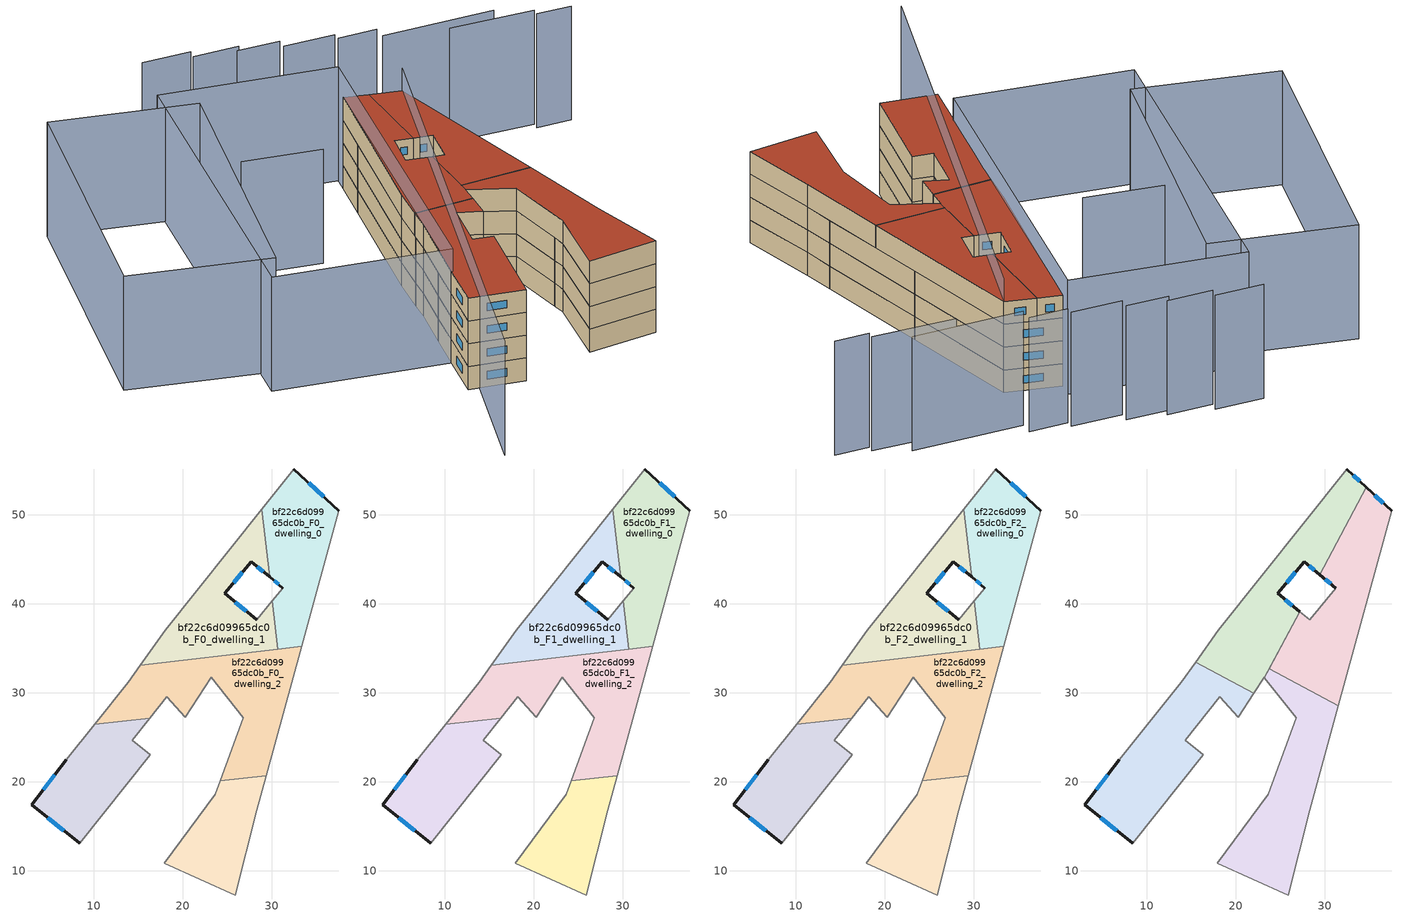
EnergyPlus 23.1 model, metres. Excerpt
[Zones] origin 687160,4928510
bf22c6d09965dc0b_F0_dwelling_0
 floor ground (EU_floor_Construction): 37.55,50.43 33.37,35.21 30.71,34.9 30.08,40.32 31.27,41.77 29.77,43.01 28.89,50.62 32.49,55.14 z0
 wall outside (EU_wall_Construction): 29.77,43.01 31.27,41.77 / 37.55,50.43 32.49,55.14 z0:3
 wall adiabatic (EU_wall_Construction): 33.37,35.21 37.55,50.43 / 31.27,41.77 30.08,40.32 / 32.49,55.14 28.89,50.62 z0:3
 wall to bf22c6d09965dc0b_F0_dwelling_1 (EU_wall_Construction): 30.08,40.32 30.71,34.9 / 28.89,50.62 29.77,43.01 z0:3
 wall to bf22c6d09965dc0b_F0_dwelling_2 (EU_wall_Construction): 30.71,34.9 33.37,35.21 z0:3
 window (EU_Window_Construction): 30.27,42.59 30.77,42.18 / 35.86,52 34.18,53.57 z1:2
bf22c6d09965dc0b_F0_dwelling_1
 floor ground (EU_floor_Construction): 28.89,50.62 29.77,43.01 27.69,44.73 24.74,41.16 28.33,38.19 30.08,40.32 30.71,34.9 15.27,33.11 18.04,37.02 z0
 wall outside (EU_wall_Construction): 28.33,38.19 24.74,41.16 27.69,44.73 29.77,43.01 z0:3
 wall adiabatic (EU_wall_Construction): 30.08,40.32 28.33,38.19 / 28.89,50.62 18.04,37.02 15.27,33.11 z0:3
 wall to bf22c6d09965dc0b_F0_dwelling_2 (EU_wall_Construction): 15.27,33.11 30.71,34.9 z0:3
 window (EU_Window_Construction): 28.38,44.15 29.08,43.58 / 25.72,42.35 26.71,43.54 / 27.13,39.18 25.94,40.17 z1:2
bf22c6d09965dc0b_F0_dwelling_2
 floor ground (EU_floor_Construction): 33.37,35.21 29.39,20.71 24.24,20.11 26.79,27.18 23.2,31.76 20.3,27.25 18.23,29.58 16.32,27.17 10.12,26.45 13.88,31.16 15.27,33.11 z0
 wall adiabatic (EU_wall_Construction): 15.27,33.11 13.88,31.16 10.12,26.45 / 29.39,20.71 33.37,35.21 / 16.32,27.17 18.23,29.58 20.3,27.25 23.2,31.76 26.79,27.18 24.24,20.11 z0:3
 wall to bf22c6d09965dc0b_F0_dwelling_4 (EU_wall_Construction): 24.24,20.11 29.39,20.71 z0:3
 wall to bf22c6d09965dc0b_F0_dwelling_3 (EU_wall_Construction): 10.12,26.45 16.32,27.17 z0:3
bf22c6d09965dc0b_F0_dwelling_3
 floor ground (EU_floor_Construction): 16.32,27.17 14.33,24.66 16.35,23.06 8.47,13.1 3.04,17.4 6.94,22.47 10.12,26.45 z0
 wall outside (EU_wall_Construction): 6.94,22.47 3.04,17.4 8.47,13.1 z0:3
 wall adiabatic (EU_wall_Construction): 10.12,26.45 6.94,22.47 / 8.47,13.1 16.35,23.06 14.33,24.66 16.32,27.17 z0:3
 window (EU_Window_Construction): 4.85,15.96 6.66,14.53 / 5.64,20.78 4.34,19.09 z1:2
bf22c6d09965dc0b_F0_dwelling_4
 floor ground (EU_floor_Construction): 29.39,20.71 28.31,16.79 25.93,7.29 17.93,10.83 23.69,18.6 24.24,20.11 z0
 wall adiabatic (EU_wall_Construction): 24.24,20.11 23.69,18.6 17.93,10.83 25.93,7.29 28.31,16.79 29.39,20.71 z0:3
bf22c6d09965dc0b_F1_dwelling_0
 floor to bf22c6d09965dc0b_F0_dwelling_0 (EU_floor_Construction): 37.55,50.43 33.37,35.21 30.71,34.9 30.08,40.32 31.27,41.77 29.77,43.01 28.89,50.62 32.49,55.14 z3
 wall outside (EU_wall_Construction): 29.77,43.01 31.27,41.77 / 37.55,50.43 32.49,55.14 z3:6
 wall adiabatic (EU_wall_Construction): 33.37,35.21 37.55,50.43 / 31.27,41.77 30.08,40.32 / 32.49,55.14 28.89,50.62 z3:6
 wall to bf22c6d09965dc0b_F1_dwelling_1 (EU_wall_Construction): 30.08,40.32 30.71,34.9 / 28.89,50.62 29.77,43.01 z3:6
 wall to bf22c6d09965dc0b_F1_dwelling_2 (EU_wall_Construction): 30.71,34.9 33.37,35.21 z3:6
 window (EU_Window_Construction): 30.27,42.59 30.77,42.18 / 35.86,52 34.18,53.57 z4:5
bf22c6d09965dc0b_F1_dwelling_1
 floor to bf22c6d09965dc0b_F0_dwelling_1 (EU_floor_Construction): 28.89,50.62 29.77,43.01 27.69,44.73 24.74,41.16 28.33,38.19 30.08,40.32 30.71,34.9 15.27,33.11 18.04,37.02 z3
 wall outside (EU_wall_Construction): 28.33,38.19 24.74,41.16 27.69,44.73 29.77,43.01 z3:6
 wall adiabatic (EU_wall_Construction): 30.08,40.32 28.33,38.19 / 28.89,50.62 18.04,37.02 15.27,33.11 z3:6
 wall to bf22c6d09965dc0b_F1_dwelling_2 (EU_wall_Construction): 15.27,33.11 30.71,34.9 z3:6
 window (EU_Window_Construction): 28.38,44.15 29.08,43.58 / 25.72,42.35 26.71,43.54 / 27.13,39.18 25.94,40.17 z4:5
bf22c6d09965dc0b_F1_dwelling_2
 floor to bf22c6d09965dc0b_F0_dwelling_2 (EU_floor_Construction): 33.37,35.21 29.39,20.71 24.24,20.11 26.79,27.18 23.2,31.76 20.3,27.25 18.23,29.58 16.32,27.17 10.12,26.45 13.88,31.16 15.27,33.11 z3
 wall adiabatic (EU_wall_Construction): 15.27,33.11 13.88,31.16 10.12,26.45 / 29.39,20.71 33.37,35.21 / 16.32,27.17 18.23,29.58 20.3,27.25 23.2,31.76 26.79,27.18 24.24,20.11 z3:6
 wall to bf22c6d09965dc0b_F1_dwelling_4 (EU_wall_Construction): 24.24,20.11 29.39,20.71 z3:6
 wall to bf22c6d09965dc0b_F1_dwelling_3 (EU_wall_Construction): 10.12,26.45 16.32,27.17 z3:6
bf22c6d09965dc0b_F1_dwelling_3
 floor to bf22c6d09965dc0b_F0_dwelling_3 (EU_floor_Construction): 16.32,27.17 14.33,24.66 16.35,23.06 8.47,13.1 3.04,17.4 6.94,22.47 10.12,26.45 z3
 wall outside (EU_wall_Construction): 6.94,22.47 3.04,17.4 8.47,13.1 z3:6
 wall adiabatic (EU_wall_Construction): 10.12,26.45 6.94,22.47 / 8.47,13.1 16.35,23.06 14.33,24.66 16.32,27.17 z3:6
 window (EU_Window_Construction): 4.85,15.96 6.66,14.53 / 5.64,20.78 4.34,19.09 z4:5
bf22c6d09965dc0b_F1_dwelling_4
 floor to bf22c6d09965dc0b_F0_dwelling_4 (EU_floor_Construction): 29.39,20.71 28.31,16.79 25.93,7.29 17.93,10.83 23.69,18.6 24.24,20.11 z3
 wall adiabatic (EU_wall_Construction): 24.24,20.11 23.69,18.6 17.93,10.83 25.93,7.29 28.31,16.79 29.39,20.71 z3:6
bf22c6d09965dc0b_F2_dwelling_0
 floor to bf22c6d09965dc0b_F1_dwelling_0 (EU_floor_Construction): 37.55,50.43 33.37,35.21 30.71,34.9 30.08,40.32 31.27,41.77 29.77,43.01 28.89,50.62 32.49,55.14 z6
 wall outside (EU_wall_Construction): 29.77,43.01 31.27,41.77 / 37.55,50.43 32.49,55.14 z6:9
 wall adiabatic (EU_wall_Construction): 33.37,35.21 37.55,50.43 / 31.27,41.77 30.08,40.32 / 32.49,55.14 28.89,50.62 z6:9
 wall to bf22c6d09965dc0b_F2_dwelling_1 (EU_wall_Construction): 30.08,40.32 30.71,34.9 / 28.89,50.62 29.77,43.01 z6:9
 wall to bf22c6d09965dc0b_F2_dwelling_2 (EU_wall_Construction): 30.71,34.9 33.37,35.21 z6:9
 window (EU_Window_Construction): 30.27,42.59 30.77,42.18 / 35.86,52 34.18,53.57 z7:8
bf22c6d09965dc0b_F2_dwelling_1
 floor to bf22c6d09965dc0b_F1_dwelling_1 (EU_floor_Construction): 28.89,50.62 29.77,43.01 27.69,44.73 24.74,41.16 28.33,38.19 30.08,40.32 30.71,34.9 15.27,33.11 18.04,37.02 z6
 wall outside (EU_wall_Construction): 28.33,38.19 24.74,41.16 27.69,44.73 29.77,43.01 z6:9
 wall adiabatic (EU_wall_Construction): 30.08,40.32 28.33,38.19 / 28.89,50.62 18.04,37.02 15.27,33.11 z6:9
 wall to bf22c6d09965dc0b_F2_dwelling_2 (EU_wall_Construction): 15.27,33.11 30.71,34.9 z6:9
 window (EU_Window_Construction): 28.38,44.15 29.08,43.58 / 25.72,42.35 26.71,43.54 / 27.13,39.18 25.94,40.17 z7:8
bf22c6d09965dc0b_F2_dwelling_2
 floor to bf22c6d09965dc0b_F1_dwelling_2 (EU_floor_Construction): 33.37,35.21 29.39,20.71 24.24,20.11 26.79,27.18 23.2,31.76 20.3,27.25 18.23,29.58 16.32,27.17 10.12,26.45 13.88,31.16 15.27,33.11 z6
 wall adiabatic (EU_wall_Construction): 15.27,33.11 13.88,31.16 10.12,26.45 / 29.39,20.71 33.37,35.21 / 16.32,27.17 18.23,29.58 20.3,27.25 23.2,31.76 26.79,27.18 24.24,20.11 z6:9
 wall to bf22c6d09965dc0b_F2_dwelling_4 (EU_wall_Construction): 24.24,20.11 29.39,20.71 z6:9
 wall to bf22c6d09965dc0b_F2_dwelling_3 (EU_wall_Construction): 10.12,26.45 16.32,27.17 z6:9
bf22c6d09965dc0b_F2_dwelling_3
 floor to bf22c6d09965dc0b_F1_dwelling_3 (EU_floor_Construction): 16.32,27.17 14.33,24.66 16.35,23.06 8.47,13.1 3.04,17.4 6.94,22.47 10.12,26.45 z6
 wall outside (EU_wall_Construction): 6.94,22.47 3.04,17.4 8.47,13.1 z6:9
 wall adiabatic (EU_wall_Construction): 10.12,26.45 6.94,22.47 / 8.47,13.1 16.35,23.06 14.33,24.66 16.32,27.17 z6:9
 window (EU_Window_Construction): 4.85,15.96 6.66,14.53 / 5.64,20.78 4.34,19.09 z7:8
bf22c6d09965dc0b_F2_dwelling_4
 floor to bf22c6d09965dc0b_F1_dwelling_4 (EU_floor_Construction): 29.39,20.71 28.31,16.79 25.93,7.29 17.93,10.83 23.69,18.6 24.24,20.11 z6
 wall adiabatic (EU_wall_Construction): 24.24,20.11 23.69,18.6 17.93,10.83 25.93,7.29 28.31,16.79 29.39,20.71 z6:9
bf22c6d09965dc0b_F3_dwelling_0
 floor to bf22c6d09965dc0b_F2_dwelling_1 (EU_floor_Construction): 28.89,50.62 29.69,43.73 29.44,43.28 27.69,44.73 24.74,41.16 27.21,39.11 24.57,34.19 15.97,33.19 15.5,33.44 18.04,37.02 z9
 floor to bf22c6d09965dc0b_F2_dwelling_0 (EU_floor_Construction): 34.7,53.08 29.69,43.73 28.89,50.62 32.49,55.14 z9
 floor to bf22c6d09965dc0b_F2_dwelling_2 (EU_floor_Construction): 24.57,34.19 23.24,31.71 23.2,31.76 22.03,29.94 15.97,33.19 z9
 wall outside (EU_wall_Construction): 34.7,53.08 32.49,55.14 / 27.21,39.11 24.74,41.16 27.69,44.73 29.44,43.28 z9:12
 wall adiabatic (EU_wall_Construction): 32.49,55.14 18.04,37.02 15.5,33.44 / 23.24,31.71 27.21,39.11 / 23.24,31.71 23.2,31.76 / 22.03,29.94 23.2,31.76 z9:12
 wall to bf22c6d09965dc0b_F3_dwelling_2 (EU_wall_Construction): 29.44,43.28 34.7,53.08 z9:12
 wall to bf22c6d09965dc0b_F3_dwelling_1 (EU_wall_Construction): 15.5,33.44 22.03,29.94 z9:12
 window (EU_Window_Construction): 33.96,53.77 33.23,54.45 / 28.28,44.24 28.86,43.76 / 25.72,42.35 26.71,43.54 / 26.39,39.79 25.56,40.47 z10:11
 roof outside (EU_roof_Construction): 23.24,31.71 27.21,39.11 24.74,41.16 27.69,44.73 29.44,43.28 34.7,53.08 32.49,55.14 18.04,37.02 15.5,33.44 22.03,29.94 23.2,31.76 z12
bf22c6d09965dc0b_F3_dwelling_1
 floor to bf22c6d09965dc0b_F2_dwelling_3 (EU_floor_Construction): 16.32,27.17 14.33,24.66 16.35,23.06 8.47,13.1 3.04,17.4 6.94,22.47 10.12,26.45 z9
 floor to bf22c6d09965dc0b_F2_dwelling_1 (EU_floor_Construction): 15.97,33.19 15.27,33.11 15.5,33.44 z9
 floor to bf22c6d09965dc0b_F2_dwelling_2 (EU_floor_Construction): 22.03,29.94 20.3,27.25 18.23,29.58 16.32,27.17 10.12,26.45 13.88,31.16 15.27,33.11 15.97,33.19 z9
 wall outside (EU_wall_Construction): 6.94,22.47 3.04,17.4 8.47,13.1 z9:12
 wall adiabatic (EU_wall_Construction): 8.47,13.1 16.35,23.06 14.33,24.66 18.23,29.58 20.3,27.25 22.03,29.94 / 15.5,33.44 13.88,31.16 6.94,22.47 z9:12
 window (EU_Window_Construction): 4.85,15.96 6.66,14.53 / 5.64,20.78 4.34,19.09 z10:11
 roof outside (EU_roof_Construction): 16.35,23.06 14.33,24.66 18.23,29.58 20.3,27.25 22.03,29.94 15.5,33.44 13.88,31.16 6.94,22.47 3.04,17.4 8.47,13.1 z12
bf22c6d09965dc0b_F3_dwelling_2
 floor to bf22c6d09965dc0b_F2_dwelling_0 (EU_floor_Construction): 37.55,50.43 33.37,35.2 30.71,34.9 30.08,40.32 31.27,41.77 29.77,43.01 29.69,43.73 34.7,53.08 z9
 floor to bf22c6d09965dc0b_F2_dwelling_2 (EU_floor_Construction): 33.37,35.2 31.54,28.56 23.78,32.72 24.57,34.19 z9
 floor to bf22c6d09965dc0b_F2_dwelling_1 (EU_floor_Construction): 29.69,43.73 29.77,43.01 29.44,43.28 z9; 30.08,40.32 30.71,34.9 24.57,34.19 27.21,39.11 28.33,38.19 z9
 wall outside (EU_wall_Construction): 29.44,43.28 31.27,41.77 / 37.55,50.43 34.7,53.08 z9:12
 wall adiabatic (EU_wall_Construction): 31.27,41.77 28.33,38.19 27.21,39.11 23.78,32.72 31.54,28.56 37.55,50.43 z9:12
 window (EU_Window_Construction): 30.05,42.77 30.66,42.27 / 36.6,51.31 35.65,52.2 z10:11
 roof outside (EU_roof_Construction): 31.54,28.56 37.55,50.43 34.7,53.08 29.44,43.28 31.27,41.77 28.33,38.19 27.21,39.11 23.78,32.72 z12
bf22c6d09965dc0b_F3_dwelling_3
 floor to bf22c6d09965dc0b_F2_dwelling_2 (EU_floor_Construction): 31.54,28.56 29.39,20.71 24.24,20.11 26.79,27.18 23.24,31.71 23.78,32.72 z9
 floor to bf22c6d09965dc0b_F2_dwelling_4 (EU_floor_Construction): 29.39,20.71 28.31,16.79 25.93,7.29 17.93,10.83 23.69,18.6 24.24,20.11 z9
 wall adiabatic (EU_wall_Construction): 26.79,27.18 23.69,18.6 17.93,10.83 25.93,7.29 28.31,16.79 31.54,28.56 23.78,32.72 23.24,31.71 26.79,27.18 z9:12
 roof outside (EU_roof_Construction): 25.93,7.29 28.31,16.79 31.54,28.56 23.78,32.72 23.24,31.71 26.79,27.18 23.69,18.6 17.93,10.83 z12
shading: 9.56,53.38 17.25,47.33 / 60.13,42.66 56.47,44.92 / -6.81,5.48 37.55,50.43 / 56.87,45.57 48.13,51.16 / 54.25,49.36 42.32,56.45 / 43.13,57.82 38.95,60.3 / 39.44,61.12 33.97,64.38 / 34.62,65.41 30.08,68.12 / 31.04,68.62 26.14,71.48 / 26.88,72.35 21.65,75.44 / 33.66,56.64 7,22.3 / 7,22.3 -10.04,35.52 / -10.04,35.52 16.62,69.86 / 16.62,69.86 33.66,56.64 / -19.48,49.5 4.41,76.64 / 4.41,76.64 17.8,64.85 / 17.8,64.85 -6.08,37.71 / -6.08,37.71 -19.48,49.5 z0:15
[Building]
EU S2 Campaign: North Axis=0; Terrain=City; Solar Distribution=FullExterior
[Site:Location]
Bologna: Latitude=44.5; Longitude=11.25; Time Zone=1; Elevation=37
[SizingPeriod:WeatherFileDays]
AnnualSizingPeriod: Begin Month=1; Begin Day of Month=1; End Month=12; End Day of Month=31; Day of Week for Start Day=Monday; Use Weather File Daylight Saving Period=No; Use Weather File Rain and Snow Indicators=No
[MATERIAL]
EU_InternalMass_Material: Roughness=MediumRough; Thickness=0.1; Conductivity=1; Density=1800; Specific Heat=900; Thermal Absorptance=0.9; Solar Absorptance=0.7; Visible Absorptance=0.7
[MATERIAL:NOMASS] Roughness=MediumRough; Thermal Absorptance=0.9; Solar Absorptance=0.7; Visible Absorptance=0.7
Name | Thermal Resistance
EU_wall_NoMass | 0.937881
EU_roof_NoMass | 0.548572
EU_floor_NoMass | 0.71348
[WINDOWMATERIAL:SIMPLEGLAZINGSYSTEM]
EU_Window_SimpleGlazing: UFactor=4.25633; Solar Heat Gain Coefficient=0.85; Visible Transmittance=0.85
[CONSTRUCTION]
EU_wall_Construction: EU_wall_NoMass
EU_roof_Construction: EU_roof_NoMass
EU_floor_Construction: EU_floor_NoMass
EU_Window_Construction: EU_Window_SimpleGlazing
EU_InternalMass_Construction: EU_InternalMass_Material
[ZONE] Type=1; Multiplier=1; Ceiling Height=autocalculate; Floor Area=autocalculate; Part of Total Floor Area=Yes
Name | Volume
bf22c6d09965dc0b_F0_dwelling_0; bf22c6d09965dc0b_F1_dwelling_0; bf22c6d09965dc0b_F2_dwelling_0 | 316.844
bf22c6d09965dc0b_F3_dwelling_0 | 396.013
bf22c6d09965dc0b_F0_dwelling_1; bf22c6d09965dc0b_F1_dwelling_1; bf22c6d09965dc0b_F2_dwelling_1 | 316.835
bf22c6d09965dc0b_F3_dwelling_1 | 396.044
bf22c6d09965dc0b_F0_dwelling_2; bf22c6d09965dc0b_F1_dwelling_2; bf22c6d09965dc0b_F2_dwelling_2 | 433.744
bf22c6d09965dc0b_F3_dwelling_2 | 396.025
bf22c6d09965dc0b_F0_dwelling_3; bf22c6d09965dc0b_F1_dwelling_3; bf22c6d09965dc0b_F2_dwelling_3 | 279.311
bf22c6d09965dc0b_F3_dwelling_3 | 396.036
bf22c6d09965dc0b_F0_dwelling_4; bf22c6d09965dc0b_F1_dwelling_4; bf22c6d09965dc0b_F2_dwelling_4 | 237.386
[INTERNALMASS] Construction=EU_InternalMass_Construction
Name | Zone or ZoneList | Surface Area
bf22c6d09965dc0b_F0_dwelling_0_EU_InternalMass | bf22c6d09965dc0b_F0_dwelling_0 | 105.616
bf22c6d09965dc0b_F0_dwelling_1_EU_InternalMass | bf22c6d09965dc0b_F0_dwelling_1 | 105.612
bf22c6d09965dc0b_F0_dwelling_2_EU_InternalMass | bf22c6d09965dc0b_F0_dwelling_2 | 144.581
bf22c6d09965dc0b_F0_dwelling_3_EU_InternalMass | bf22c6d09965dc0b_F0_dwelling_3 | 93.1024
bf22c6d09965dc0b_F0_dwelling_4_EU_InternalMass | bf22c6d09965dc0b_F0_dwelling_4 | 79.1292
bf22c6d09965dc0b_F1_dwelling_0_EU_InternalMass | bf22c6d09965dc0b_F1_dwelling_0 | 105.616
bf22c6d09965dc0b_F1_dwelling_1_EU_InternalMass | bf22c6d09965dc0b_F1_dwelling_1 | 105.612
bf22c6d09965dc0b_F1_dwelling_2_EU_InternalMass | bf22c6d09965dc0b_F1_dwelling_2 | 144.581
bf22c6d09965dc0b_F1_dwelling_3_EU_InternalMass | bf22c6d09965dc0b_F1_dwelling_3 | 93.1024
bf22c6d09965dc0b_F1_dwelling_4_EU_InternalMass | bf22c6d09965dc0b_F1_dwelling_4 | 79.1292
bf22c6d09965dc0b_F2_dwelling_0_EU_InternalMass | bf22c6d09965dc0b_F2_dwelling_0 | 105.616
bf22c6d09965dc0b_F2_dwelling_1_EU_InternalMass | bf22c6d09965dc0b_F2_dwelling_1 | 105.612
bf22c6d09965dc0b_F2_dwelling_2_EU_InternalMass | bf22c6d09965dc0b_F2_dwelling_2 | 144.581
bf22c6d09965dc0b_F2_dwelling_3_EU_InternalMass | bf22c6d09965dc0b_F2_dwelling_3 | 93.1024
bf22c6d09965dc0b_F2_dwelling_4_EU_InternalMass | bf22c6d09965dc0b_F2_dwelling_4 | 79.1292
bf22c6d09965dc0b_F3_dwelling_0_EU_InternalMass | bf22c6d09965dc0b_F3_dwelling_0 | 132.004
bf22c6d09965dc0b_F3_dwelling_1_EU_InternalMass | bf22c6d09965dc0b_F3_dwelling_1 | 132.015
bf22c6d09965dc0b_F3_dwelling_2_EU_InternalMass | bf22c6d09965dc0b_F3_dwelling_2 | 132.008
bf22c6d09965dc0b_F3_dwelling_3_EU_InternalMass | bf22c6d09965dc0b_F3_dwelling_3 | 132.012
[OTHEREQUIPMENT] Fuel Type=Electricity; Design Level Calculation Method=Watts/Area; Power per Zone Floor Area=1; Fraction Latent=0; Fraction Radiant=0; Fraction Lost=0; Carbon Dioxide Generation Rate=0; EndUse Subcategory=EU_Step8_InternalGains
Name | Zone or ZoneList or Space or SpaceList | Schedule
EU_Step8_InternalGain_bf22c6d09965dc0b_F0_dwelling_0_f000 | bf22c6d09965dc0b_F0_dwelling_0 | EU_Step8_GainSchedule_bf22c6d09965dc0b_F0_dwelling_0_f000
EU_Step8_InternalGain_bf22c6d09965dc0b_F0_dwelling_1_f000 | bf22c6d09965dc0b_F0_dwelling_1 | EU_Step8_GainSchedule_bf22c6d09965dc0b_F0_dwelling_1_f000
EU_Step8_InternalGain_bf22c6d09965dc0b_F0_dwelling_2_f000 | bf22c6d09965dc0b_F0_dwelling_2 | EU_Step8_GainSchedule_bf22c6d09965dc0b_F0_dwelling_2_f000
EU_Step8_InternalGain_bf22c6d09965dc0b_F0_dwelling_3_f000 | bf22c6d09965dc0b_F0_dwelling_3 | EU_Step8_GainSchedule_bf22c6d09965dc0b_F0_dwelling_3_f000
EU_Step8_InternalGain_bf22c6d09965dc0b_F0_dwelling_4_f000 | bf22c6d09965dc0b_F0_dwelling_4 | EU_Step8_GainSchedule_bf22c6d09965dc0b_F0_dwelling_4_f000
EU_Step8_InternalGain_bf22c6d09965dc0b_F1_dwelling_0_f000 | bf22c6d09965dc0b_F1_dwelling_0 | EU_Step8_GainSchedule_bf22c6d09965dc0b_F1_dwelling_0_f000
EU_Step8_InternalGain_bf22c6d09965dc0b_F1_dwelling_1_f000 | bf22c6d09965dc0b_F1_dwelling_1 | EU_Step8_GainSchedule_bf22c6d09965dc0b_F1_dwelling_1_f000
EU_Step8_InternalGain_bf22c6d09965dc0b_F1_dwelling_2_f000 | bf22c6d09965dc0b_F1_dwelling_2 | EU_Step8_GainSchedule_bf22c6d09965dc0b_F1_dwelling_2_f000
EU_Step8_InternalGain_bf22c6d09965dc0b_F1_dwelling_3_f000 | bf22c6d09965dc0b_F1_dwelling_3 | EU_Step8_GainSchedule_bf22c6d09965dc0b_F1_dwelling_3_f000
EU_Step8_InternalGain_bf22c6d09965dc0b_F1_dwelling_4_f000 | bf22c6d09965dc0b_F1_dwelling_4 | EU_Step8_GainSchedule_bf22c6d09965dc0b_F1_dwelling_4_f000
EU_Step8_InternalGain_bf22c6d09965dc0b_F2_dwelling_0_f000 | bf22c6d09965dc0b_F2_dwelling_0 | EU_Step8_GainSchedule_bf22c6d09965dc0b_F2_dwelling_0_f000
EU_Step8_InternalGain_bf22c6d09965dc0b_F2_dwelling_1_f000 | bf22c6d09965dc0b_F2_dwelling_1 | EU_Step8_GainSchedule_bf22c6d09965dc0b_F2_dwelling_1_f000
EU_Step8_InternalGain_bf22c6d09965dc0b_F2_dwelling_2_f000 | bf22c6d09965dc0b_F2_dwelling_2 | EU_Step8_GainSchedule_bf22c6d09965dc0b_F2_dwelling_2_f000
EU_Step8_InternalGain_bf22c6d09965dc0b_F2_dwelling_3_f000 | bf22c6d09965dc0b_F2_dwelling_3 | EU_Step8_GainSchedule_bf22c6d09965dc0b_F2_dwelling_3_f000
EU_Step8_InternalGain_bf22c6d09965dc0b_F2_dwelling_4_f000 | bf22c6d09965dc0b_F2_dwelling_4 | EU_Step8_GainSchedule_bf22c6d09965dc0b_F2_dwelling_4_f000
EU_Step8_InternalGain_bf22c6d09965dc0b_F3_dwelling_0_f000 | bf22c6d09965dc0b_F3_dwelling_0 | EU_Step8_GainSchedule_bf22c6d09965dc0b_F3_dwelling_0_f000
EU_Step8_InternalGain_bf22c6d09965dc0b_F3_dwelling_1_f000 | bf22c6d09965dc0b_F3_dwelling_1 | EU_Step8_GainSchedule_bf22c6d09965dc0b_F3_dwelling_1_f000
EU_Step8_InternalGain_bf22c6d09965dc0b_F3_dwelling_2_f000 | bf22c6d09965dc0b_F3_dwelling_2 | EU_Step8_GainSchedule_bf22c6d09965dc0b_F3_dwelling_2_f000
EU_Step8_InternalGain_bf22c6d09965dc0b_F3_dwelling_3_f000 | bf22c6d09965dc0b_F3_dwelling_3 | EU_Step8_GainSchedule_bf22c6d09965dc0b_F3_dwelling_3_f000
[ZONEVENTILATION:DESIGNFLOWRATE] Schedule=EU_AlwaysOn; Design Flow Rate Calculation Method=AirChanges/Hour; Air Changes per Hour=0.687892; Ventilation Type=Natural; Fan Pressure Rise=0; Fan Total Efficiency=1; Constant Term Coefficient=1; Temperature Term Coefficient=0; Velocity Term Coefficient=0; Velocity Squared Term Coefficient=0; Minimum Indoor Temperature=-100; Maximum Indoor Temperature=100; Delta Temperature=-100; Minimum Outdoor Temperature=-100; Maximum Outdoor Temperature=100; Maximum Wind Speed=40
Name | Zone or ZoneList or Space or SpaceList
EU_ConstantAir_bf22c6d09965dc0b_F0_dwelling_0 | bf22c6d09965dc0b_F0_dwelling_0
EU_ConstantAir_bf22c6d09965dc0b_F0_dwelling_1 | bf22c6d09965dc0b_F0_dwelling_1
EU_ConstantAir_bf22c6d09965dc0b_F0_dwelling_2 | bf22c6d09965dc0b_F0_dwelling_2
EU_ConstantAir_bf22c6d09965dc0b_F0_dwelling_3 | bf22c6d09965dc0b_F0_dwelling_3
EU_ConstantAir_bf22c6d09965dc0b_F0_dwelling_4 | bf22c6d09965dc0b_F0_dwelling_4
EU_ConstantAir_bf22c6d09965dc0b_F1_dwelling_0 | bf22c6d09965dc0b_F1_dwelling_0
EU_ConstantAir_bf22c6d09965dc0b_F1_dwelling_1 | bf22c6d09965dc0b_F1_dwelling_1
EU_ConstantAir_bf22c6d09965dc0b_F1_dwelling_2 | bf22c6d09965dc0b_F1_dwelling_2
EU_ConstantAir_bf22c6d09965dc0b_F1_dwelling_3 | bf22c6d09965dc0b_F1_dwelling_3
EU_ConstantAir_bf22c6d09965dc0b_F1_dwelling_4 | bf22c6d09965dc0b_F1_dwelling_4
EU_ConstantAir_bf22c6d09965dc0b_F2_dwelling_0 | bf22c6d09965dc0b_F2_dwelling_0
EU_ConstantAir_bf22c6d09965dc0b_F2_dwelling_1 | bf22c6d09965dc0b_F2_dwelling_1
EU_ConstantAir_bf22c6d09965dc0b_F2_dwelling_2 | bf22c6d09965dc0b_F2_dwelling_2
EU_ConstantAir_bf22c6d09965dc0b_F2_dwelling_3 | bf22c6d09965dc0b_F2_dwelling_3
EU_ConstantAir_bf22c6d09965dc0b_F2_dwelling_4 | bf22c6d09965dc0b_F2_dwelling_4
EU_ConstantAir_bf22c6d09965dc0b_F3_dwelling_0 | bf22c6d09965dc0b_F3_dwelling_0
EU_ConstantAir_bf22c6d09965dc0b_F3_dwelling_1 | bf22c6d09965dc0b_F3_dwelling_1
EU_ConstantAir_bf22c6d09965dc0b_F3_dwelling_2 | bf22c6d09965dc0b_F3_dwelling_2
EU_ConstantAir_bf22c6d09965dc0b_F3_dwelling_3 | bf22c6d09965dc0b_F3_dwelling_3
[HVACTEMPLATE:THERMOSTAT] Constant Heating Setpoint=20; Constant Cooling Setpoint=50
EU_HeatOnly_bf22c6d09965dc0b_F0_dwelling_0; EU_HeatOnly_bf22c6d09965dc0b_F0_dwelling_1; EU_HeatOnly_bf22c6d09965dc0b_F0_dwelling_2; EU_HeatOnly_bf22c6d09965dc0b_F0_dwelling_3; EU_HeatOnly_bf22c6d09965dc0b_F0_dwelling_4; EU_HeatOnly_bf22c6d09965dc0b_F1_dwelling_0; EU_HeatOnly_bf22c6d09965dc0b_F1_dwelling_1; EU_HeatOnly_bf22c6d09965dc0b_F1_dwelling_2; EU_HeatOnly_bf22c6d09965dc0b_F1_dwelling_3; EU_HeatOnly_bf22c6d09965dc0b_F1_dwelling_4; EU_HeatOnly_bf22c6d09965dc0b_F2_dwelling_0; EU_HeatOnly_bf22c6d09965dc0b_F2_dwelling_1; EU_HeatOnly_bf22c6d09965dc0b_F2_dwelling_2; EU_HeatOnly_bf22c6d09965dc0b_F2_dwelling_3; EU_HeatOnly_bf22c6d09965dc0b_F2_dwelling_4; EU_HeatOnly_bf22c6d09965dc0b_F3_dwelling_0; EU_HeatOnly_bf22c6d09965dc0b_F3_dwelling_1; EU_HeatOnly_bf22c6d09965dc0b_F3_dwelling_2; EU_HeatOnly_bf22c6d09965dc0b_F3_dwelling_3
[HVACTEMPLATE:ZONE:IDEALLOADSAIRSYSTEM] System Availability Schedule=EU_AlwaysOn; Maximum Heating Supply Air Temperature=50; Minimum Cooling Supply Air Temperature=13; Maximum Heating Supply Air Humidity Ratio=0.0156; Minimum Cooling Supply Air Humidity Ratio=0.0077; Heating Limit=NoLimit; Cooling Limit=NoLimit; Heating Availability Schedule=EU_AlwaysOn; Cooling Availability Schedule=EU_CoolingOff; Dehumidification Control Type=ConstantSensibleHeatRatio; Cooling Sensible Heat Ratio=0.7; Dehumidification Setpoint=60; Humidification Control Type=None; Humidification Setpoint=30; Outdoor Air Method=None; Outdoor Air Flow Rate per Person=0.00944; Outdoor Air Flow Rate per Zone Floor Area=0; Outdoor Air Flow Rate per Zone=0; Demand Controlled Ventilation Type=None; Outdoor Air Economizer Type=NoEconomizer; Heat Recovery Type=None; Sensible Heat Recovery Effectiveness=0.7; Latent Heat Recovery Effectiveness=0.65
Name | Template Thermostat
bf22c6d09965dc0b_F0_dwelling_0 | EU_HeatOnly_bf22c6d09965dc0b_F0_dwelling_0
bf22c6d09965dc0b_F0_dwelling_1 | EU_HeatOnly_bf22c6d09965dc0b_F0_dwelling_1
bf22c6d09965dc0b_F0_dwelling_2 | EU_HeatOnly_bf22c6d09965dc0b_F0_dwelling_2
bf22c6d09965dc0b_F0_dwelling_3 | EU_HeatOnly_bf22c6d09965dc0b_F0_dwelling_3
bf22c6d09965dc0b_F0_dwelling_4 | EU_HeatOnly_bf22c6d09965dc0b_F0_dwelling_4
bf22c6d09965dc0b_F1_dwelling_0 | EU_HeatOnly_bf22c6d09965dc0b_F1_dwelling_0
bf22c6d09965dc0b_F1_dwelling_1 | EU_HeatOnly_bf22c6d09965dc0b_F1_dwelling_1
bf22c6d09965dc0b_F1_dwelling_2 | EU_HeatOnly_bf22c6d09965dc0b_F1_dwelling_2
bf22c6d09965dc0b_F1_dwelling_3 | EU_HeatOnly_bf22c6d09965dc0b_F1_dwelling_3
bf22c6d09965dc0b_F1_dwelling_4 | EU_HeatOnly_bf22c6d09965dc0b_F1_dwelling_4
bf22c6d09965dc0b_F2_dwelling_0 | EU_HeatOnly_bf22c6d09965dc0b_F2_dwelling_0
bf22c6d09965dc0b_F2_dwelling_1 | EU_HeatOnly_bf22c6d09965dc0b_F2_dwelling_1
bf22c6d09965dc0b_F2_dwelling_2 | EU_HeatOnly_bf22c6d09965dc0b_F2_dwelling_2
bf22c6d09965dc0b_F2_dwelling_3 | EU_HeatOnly_bf22c6d09965dc0b_F2_dwelling_3
bf22c6d09965dc0b_F2_dwelling_4 | EU_HeatOnly_bf22c6d09965dc0b_F2_dwelling_4
bf22c6d09965dc0b_F3_dwelling_0 | EU_HeatOnly_bf22c6d09965dc0b_F3_dwelling_0
bf22c6d09965dc0b_F3_dwelling_1 | EU_HeatOnly_bf22c6d09965dc0b_F3_dwelling_1
bf22c6d09965dc0b_F3_dwelling_2 | EU_HeatOnly_bf22c6d09965dc0b_F3_dwelling_2
bf22c6d09965dc0b_F3_dwelling_3 | EU_HeatOnly_bf22c6d09965dc0b_F3_dwelling_3
[SIZING:ZONE] Zone Cooling Design Supply Air Temperature Input Method=SupplyAirTemperature; Zone Cooling Design Supply Air Temperature=13; Zone Heating Design Supply Air Temperature Input Method=SupplyAirTemperature; Zone Heating Design Supply Air Temperature=50; Zone Cooling Design Supply Air Humidity Ratio=0.008; Zone Heating Design Supply Air Humidity Ratio=0.008; Cooling Design Air Flow Method=DesignDay; Cooling Design Air Flow Rate=0; Cooling Minimum Air Flow per Zone Floor Area=0.000762; Cooling Minimum Air Flow=0; Cooling Minimum Air Flow Fraction=0.2; Heating Design Air Flow Method=DesignDay; Heating Design Air Flow Rate=0; Heating Maximum Air Flow per Zone Floor Area=0.002032; Heating Maximum Air Flow=0.141576; Heating Maximum Air Flow Fraction=0.3; Account for Dedicated Outdoor Air System=No; Dedicated Outdoor Air System Control Strategy=NeutralSupplyAir; Dedicated Outdoor Air Low Setpoint Temperature for Design=autosize; Dedicated Outdoor Air High Setpoint Temperature for Design=autosize; Zone Load Sizing Method=Sensible Load Only No Latent Load; Zone Latent Cooling Design Supply Air Humidity Ratio Input Method=HumidityRatioDifference; Zone Cooling Design Supply Air Humidity Ratio Difference=0.005; Zone Latent Heating Design Supply Air Humidity Ratio Input Method=HumidityRatioDifference; Zone Humidification Design Supply Air Humidity Ratio Difference=0.005
bf22c6d09965dc0b_F0_dwelling_0; bf22c6d09965dc0b_F0_dwelling_1; bf22c6d09965dc0b_F0_dwelling_2; bf22c6d09965dc0b_F0_dwelling_3; bf22c6d09965dc0b_F0_dwelling_4; bf22c6d09965dc0b_F1_dwelling_0; bf22c6d09965dc0b_F1_dwelling_1; bf22c6d09965dc0b_F1_dwelling_2; bf22c6d09965dc0b_F1_dwelling_3; bf22c6d09965dc0b_F1_dwelling_4; bf22c6d09965dc0b_F2_dwelling_0; bf22c6d09965dc0b_F2_dwelling_1; bf22c6d09965dc0b_F2_dwelling_2; bf22c6d09965dc0b_F2_dwelling_3; bf22c6d09965dc0b_F2_dwelling_4; bf22c6d09965dc0b_F3_dwelling_0; bf22c6d09965dc0b_F3_dwelling_1; bf22c6d09965dc0b_F3_dwelling_2; bf22c6d09965dc0b_F3_dwelling_3
[SCHEDULE:CONSTANT]
Name | Hourly Value
EU_AlwaysOn | 1
EU_CoolingOff | 0
[SCHEDULE:FILE] Column Number=1; Rows to Skip at Top=0; Number of Hours of Data=8760; Column Separator=Comma; Interpolate to Timestep=No; Minutes per Item=60; Adjust Schedule for Daylight Savings=Yes
Name | File
EU_Step8_GainSchedule_bf22c6d09965dc0b_F0_dwelling_0_f000 | ../../schedules/bf22c6d09965dc0b/bf22c6d09965dc0b_F0_dwelling_0_f000_gain.csv
EU_Step8_GainSchedule_bf22c6d09965dc0b_F0_dwelling_1_f000 | ../../schedules/bf22c6d09965dc0b/bf22c6d09965dc0b_F0_dwelling_1_f000_gain.csv
EU_Step8_GainSchedule_bf22c6d09965dc0b_F0_dwelling_2_f000 | ../../schedules/bf22c6d09965dc0b/bf22c6d09965dc0b_F0_dwelling_2_f000_gain.csv
EU_Step8_GainSchedule_bf22c6d09965dc0b_F0_dwelling_3_f000 | ../../schedules/bf22c6d09965dc0b/bf22c6d09965dc0b_F0_dwelling_3_f000_gain.csv
EU_Step8_GainSchedule_bf22c6d09965dc0b_F0_dwelling_4_f000 | ../../schedules/bf22c6d09965dc0b/bf22c6d09965dc0b_F0_dwelling_4_f000_gain.csv
EU_Step8_GainSchedule_bf22c6d09965dc0b_F1_dwelling_0_f000 | ../../schedules/bf22c6d09965dc0b/bf22c6d09965dc0b_F1_dwelling_0_f000_gain.csv
EU_Step8_GainSchedule_bf22c6d09965dc0b_F1_dwelling_1_f000 | ../../schedules/bf22c6d09965dc0b/bf22c6d09965dc0b_F1_dwelling_1_f000_gain.csv
EU_Step8_GainSchedule_bf22c6d09965dc0b_F1_dwelling_2_f000 | ../../schedules/bf22c6d09965dc0b/bf22c6d09965dc0b_F1_dwelling_2_f000_gain.csv
EU_Step8_GainSchedule_bf22c6d09965dc0b_F1_dwelling_3_f000 | ../../schedules/bf22c6d09965dc0b/bf22c6d09965dc0b_F1_dwelling_3_f000_gain.csv
EU_Step8_GainSchedule_bf22c6d09965dc0b_F1_dwelling_4_f000 | ../../schedules/bf22c6d09965dc0b/bf22c6d09965dc0b_F1_dwelling_4_f000_gain.csv
EU_Step8_GainSchedule_bf22c6d09965dc0b_F2_dwelling_0_f000 | ../../schedules/bf22c6d09965dc0b/bf22c6d09965dc0b_F2_dwelling_0_f000_gain.csv
EU_Step8_GainSchedule_bf22c6d09965dc0b_F2_dwelling_1_f000 | ../../schedules/bf22c6d09965dc0b/bf22c6d09965dc0b_F2_dwelling_1_f000_gain.csv
EU_Step8_GainSchedule_bf22c6d09965dc0b_F2_dwelling_2_f000 | ../../schedules/bf22c6d09965dc0b/bf22c6d09965dc0b_F2_dwelling_2_f000_gain.csv
EU_Step8_GainSchedule_bf22c6d09965dc0b_F2_dwelling_3_f000 | ../../schedules/bf22c6d09965dc0b/bf22c6d09965dc0b_F2_dwelling_3_f000_gain.csv
EU_Step8_GainSchedule_bf22c6d09965dc0b_F2_dwelling_4_f000 | ../../schedules/bf22c6d09965dc0b/bf22c6d09965dc0b_F2_dwelling_4_f000_gain.csv
EU_Step8_GainSchedule_bf22c6d09965dc0b_F3_dwelling_0_f000 | ../../schedules/bf22c6d09965dc0b/bf22c6d09965dc0b_F3_dwelling_0_f000_gain.csv
EU_Step8_GainSchedule_bf22c6d09965dc0b_F3_dwelling_1_f000 | ../../schedules/bf22c6d09965dc0b/bf22c6d09965dc0b_F3_dwelling_1_f000_gain.csv
EU_Step8_GainSchedule_bf22c6d09965dc0b_F3_dwelling_2_f000 | ../../schedules/bf22c6d09965dc0b/bf22c6d09965dc0b_F3_dwelling_2_f000_gain.csv
EU_Step8_GainSchedule_bf22c6d09965dc0b_F3_dwelling_3_f000 | ../../schedules/bf22c6d09965dc0b/bf22c6d09965dc0b_F3_dwelling_3_f000_gain.csv
